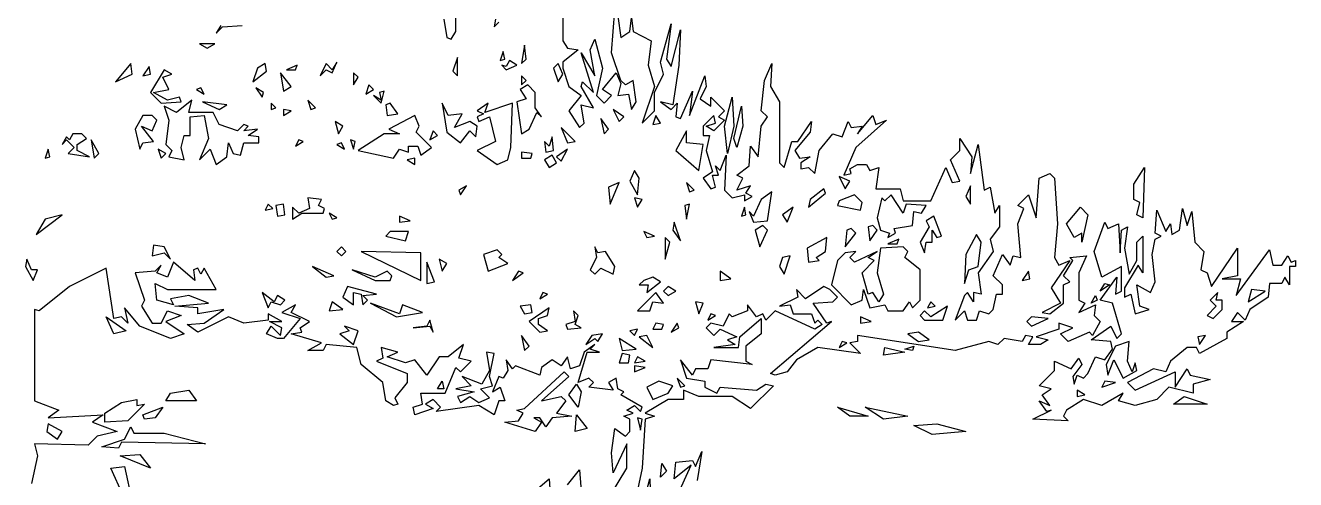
# Model space of a CAD drawing. Header units: millimetres. Extents: x -1916 to 1919, y -2 to 9002.
# Drawn here: x 12 to 1844, y 3224 to 3879 of the extents above; entities that cross this region are included whole.
import ezdxf

# ---------------------------------------------------------------- set-up
doc = ezdxf.new("R2010")
doc.units = ezdxf.units.MM
doc.layers.add('ALMOND-DRAW-PROFILE', color=7, linetype='Continuous', lineweight=25)

msp = doc.modelspace()

# ---------------------------------------------------------------- linework, layer by layer
at = {"layer": 'ALMOND-DRAW-PROFILE'}
for points in [[(615.3, 3888), (619.7, 3861.5), (626.3, 3859.3), (632.9, 3870.4), (632.9, 3918.8)], [(787, 3905.6), (787, 3857.1), (793.7, 3846.1), (809.1, 3843.9), (787, 3826.3), (787, 3817.5), (795.9, 3791.1), (813.5, 3777.9), (795.9, 3755.9), (811.3, 3731.7), (817.9, 3738.3), (813.5, 3764.7), (831.1, 3760.3), (813.5, 3791.1), (815.7, 3797.7), (831.1, 3782.3), (813.5, 3839.5), (833.3, 3806.5), (826.7, 3843.9), (833.3, 3859.3), (844.3, 3817.5), (835.5, 3777.9), (846.5, 3766.9), (857.5, 3777.9), (844.3, 3786.7), (864.1, 3810.9), (870.7, 3795.5), (866.3, 3777.9), (881.7, 3780.1), (886.1, 3758.1), (892.7, 3769.1), (888.3, 3799.9), (877.3, 3793.3), (870.7, 3799.9), (857.5, 3839.5), (861.9, 3901.2)], [(690.2, 3888), (688, 3877), (694.6, 3883.6)], [(866.3, 3892.4), (870.7, 3861.5), (883.9, 3870.4), (886.1, 3890.2), (888.3, 3870.4), (914.7, 3857.1), (910.3, 3821.9), (919.1, 3791.1), (901.5, 3738.3), (919.1, 3755.9), (919.1, 3782.3), (932.3, 3808.7), (927.9, 3826.3), (943.4, 3881.4), (936.8, 3830.7), (943.4, 3819.7), (956.6, 3872.6), (954.4, 3821.9), (945.6, 3764.7), (927.9, 3769.1), (943.4, 3758.1), (952.2, 3766.9), (950, 3747.1), (956.6, 3744.9), (974.2, 3784.5), (969.8, 3749.3), (991.8, 3806.5), (994, 3791.1), (985.2, 3773.5), (1000.6, 3762.5), (1000.6, 3775.7), (1020.4, 3755.9), (1011.6, 3747.1), (1020.4, 3742.7), (1005, 3727.3), (994, 3733.9), (1007.2, 3738.3), (1005, 3749.3), (989.6, 3733.9), (989.6, 3720.6), (998.4, 3720.6), (994, 3698.6), (1002.8, 3667.8), (989.6, 3659), (1000.6, 3643.6), (1007.2, 3645.8), (1002.8, 3663.4), (1011.6, 3663.4), (1007.2, 3676.6), (1013.8, 3670), (1022.6, 3692), (1020.4, 3641.4), (1031.4, 3630.4), (1049, 3634.8), (1049, 3626), (1060, 3632.6), (1051.2, 3637), (1057.8, 3648), (1038, 3641.4), (1046.8, 3659), (1038, 3663.4), (1055.6, 3676.6), (1057.8, 3705.2), (1068.8, 3689.8), (1073.3, 3733.9), (1082.1, 3747.1), (1073.3, 3755.9), (1077.7, 3799.9), (1088.7, 3824.1), (1086.5, 3791.1), (1099.7, 3769.1), (1099.7, 3681), (1106.3, 3674.4), (1117.3, 3711.8), (1126.1, 3711.8), (1145.9, 3740.5), (1143.7, 3725), (1121.7, 3698.6), (1128.3, 3687.6), (1143.7, 3689.8), (1130.5, 3681), (1130.5, 3672.2), (1141.5, 3674.4), (1150.3, 3665.6), (1156.9, 3698.6), (1176.7, 3722.8), (1189.9, 3718.4), (1198.7, 3740.5), (1203.1, 3731.7), (1218.6, 3733.9), (1211.9, 3722.8), (1234, 3749.3), (1238.4, 3736.1), (1253.8, 3742.7), (1209.7, 3703), (1192.1, 3663.4), (1203.1, 3665.6), (1200.9, 3672.2), (1211.9, 3678.8), (1225.2, 3678.8), (1229.6, 3670), (1242.8, 3674.4), (1238.4, 3643.6), (1273.6, 3643.6), (1278, 3626), (1317.6, 3626), (1339.6, 3674.4), (1348.4, 3652.4), (1359.5, 3654.6), (1346.2, 3685.4), (1359.5, 3698.6), (1359.5, 3716.2), (1377.1, 3689.8), (1374.9, 3665.6), (1385.9, 3707.4), (1394.7, 3641.4), (1403.5, 3645.8), (1410.1, 3608.4), (1416.7, 3619.4), (1416.7, 3588.6), (1403.5, 3570.9), (1407.9, 3553.3), (1385.9, 3522.5), (1390.3, 3491.7), (1379.3, 3493.9), (1379.3, 3480.7), (1370.5, 3493.9), (1366.1, 3489.5), (1352.8, 3454.3), (1366.1, 3467.5), (1370.5, 3454.3), (1383.7, 3454.3), (1388.1, 3467.5), (1401.3, 3463.1), (1407.9, 3469.7), (1412.3, 3491.7), (1421.1, 3491.7), (1421.1, 3504.9), (1407.9, 3518.1), (1421.1, 3548.9), (1432.1, 3533.5), (1436.5, 3546.7), (1447.5, 3544.5), (1443.1, 3593), (1451.9, 3615), (1443.1, 3619.4), (1458.5, 3634.8), (1469.5, 3601.8), (1473.9, 3659), (1489.3, 3665.6), (1496, 3659), (1500.4, 3593), (1496, 3544.5), (1502.6, 3533.5), (1518, 3540.1), (1491.5, 3500.5), (1504.8, 3478.5), (1478.3, 3465.3), (1489.3, 3463.1), (1509.2, 3478.5), (1509.2, 3504.9), (1518, 3509.3), (1509.2, 3518.1), (1522.4, 3540.1), (1518, 3544.5), (1542.2, 3546.7), (1531.2, 3522.5), (1531.2, 3482.9), (1540, 3478.5), (1531.2, 3465.3), (1555.4, 3476.3), (1553.2, 3460.9), (1562, 3452.1), (1551, 3432.2), (1546.6, 3436.6), (1515.8, 3423.4), (1504.8, 3434.4), (1522.4, 3443.2), (1502.6, 3449.9), (1502.6, 3441), (1469.5, 3430), (1487.1, 3425.6), (1476.1, 3419), (1458.5, 3419), (1465.1, 3430), (1454.1, 3432.2), (1449.7, 3423.4), (1423.3, 3427.8), (1414.5, 3419), (1401.3, 3423.4), (1352.8, 3410.2), (1211.9, 3432.2), (1211.9, 3423.4), (1200.9, 3421.2), (1216.4, 3405.8), (1154.7, 3414.6), (1123.9, 3397), (1110.7, 3379.4), (1093.1, 3375), (1086.5, 3377.2), (1174.5, 3452.1), (1167.9, 3449.9), (1148.1, 3478.5), (1176.7, 3480.7), (1183.3, 3487.3), (1172.3, 3498.3), (1163.5, 3502.7), (1137.1, 3485.1), (1123.9, 3498.3), (1126.1, 3487.3), (1099.7, 3474.1), (1115.1, 3476.3), (1119.5, 3463.1), (1145.9, 3463.1), (1150.3, 3449.9), (1154.7, 3454.3), (1161.3, 3447.7), (1150.3, 3441), (1093.1, 3467.5), (1079.9, 3454.3), (1075.5, 3463.1), (1066.6, 3458.7), (1053.4, 3476.3), (1053.4, 3467.5), (1031.4, 3458.7), (1027, 3463.1), (1018.2, 3445.5), (1000.6, 3449.9), (994, 3443.2), (1005, 3432.2), (1013.8, 3441), (1038, 3430), (1024.8, 3425.6), (1035.8, 3419), (1005, 3414.6), (1040.2, 3414.6), (1042.4, 3430), (1073.3, 3456.5), (1073.3, 3434.4), (1051.2, 3416.8), (1051.2, 3394.8), (1060, 3390.4), (1000.6, 3397), (996.2, 3383.8), (978.6, 3383.8), (974.2, 3375), (956.6, 3397), (965.4, 3370.6), (991.8, 3366.2), (991.8, 3357.4), (1009.4, 3348.6), (1013.8, 3357.4), (1066.6, 3353), (1079.9, 3361.8), (1090.9, 3359.6), (1057.8, 3326.6), (1031.4, 3344.2), (983, 3344.2), (961, 3353), (961, 3339.8), (939, 3339.8), (905.9, 3320), (919.1, 3315.6), (905.9, 3311.2), (901.5, 3240.7), (883.9, 3157)], [(293.9, 3879.2), (287.3, 3868.2), (296.1, 3877), (324.7, 3879.2)], [(853.1, 3196.7), (879.5, 3240.7), (879.5, 3275.9), (859.7, 3234.1), (857.5, 3262.7), (861.9, 3297.9), (877.3, 3286.9), (883.9, 3293.5), (883.9, 3311.2), (875.1, 3315.6), (888.3, 3320), (879.5, 3324.4), (890.5, 3331), (899.3, 3322.2), (901.5, 3328.8), (870.7, 3346.4), (875.1, 3350.8), (866.3, 3355.2), (864.1, 3370.6), (853.1, 3364), (859.7, 3353), (824.5, 3357.4), (831.1, 3364), (824.5, 3370.6), (809.1, 3364), (822.3, 3408), (839.9, 3408), (826.7, 3412.4), (833.3, 3419), (817.9, 3408), (811.3, 3388.2), (798.1, 3383.8), (793.7, 3401.4), (784.8, 3388.2), (771.6, 3397), (756.2, 3386), (754, 3375), (718.8, 3388.2), (714.4, 3383.8), (705.6, 3397), (707.8, 3381.6), (701.2, 3370.6), (694.6, 3372.8), (685.8, 3350.8), (696.8, 3357.4), (703.4, 3337.6), (694.6, 3337.6), (688, 3317.8), (666, 3331), (604.3, 3322.2), (610.9, 3328.8), (599.9, 3339.8), (588.9, 3333.2), (599.9, 3326.6), (573.5, 3317.8), (571.3, 3328.8), (584.5, 3333.2), (582.3, 3348.6), (617.5, 3348.6), (632.9, 3386), (639.5, 3379.4), (655, 3394.8), (637.3, 3399.2), (643.9, 3419), (621.9, 3401.4), (608.7, 3401.4), (591.1, 3375), (573.5, 3397), (560.3, 3392.6), (533.9, 3401.4), (549.3, 3408), (525.1, 3414.6), (527.3, 3399.2), (518.5, 3394.8), (562.5, 3377.2), (562.5, 3364), (544.9, 3342), (549.3, 3333.2), (542.7, 3331), (531.7, 3337.6), (527.3, 3364), (496.4, 3390.4), (489.8, 3414.6), (445.8, 3419), (441.4, 3410.2), (419.4, 3410.2), (439.2, 3421.2), (395.2, 3434.4), (410.6, 3436.6), (408.4, 3443.2), (421.6, 3452.1), (395.2, 3465.3), (401.8, 3476.3), (382, 3465.3), (408.4, 3456.5), (384.2, 3427.8), (375.4, 3427.8), (359.9, 3434.4), (366.5, 3445.5), (379.8, 3432.2), (382, 3443.2), (364.3, 3452.1), (382, 3452.1), (362.1, 3463.1), (362.1, 3454.3), (326.9, 3449.9), (304.9, 3458.7), (260.9, 3436.6), (245.5, 3447.7), (269.7, 3449.9), (298.3, 3469.7), (260.9, 3463.1), (260.9, 3471.9), (227.8, 3474.1), (276.3, 3478.5), (247.7, 3489.5), (221.2, 3485.1), (225.6, 3476.3), (201.4, 3482.9), (199.2, 3507.1), (216.8, 3498.3), (287.3, 3498.3), (269.7, 3529.1), (265.3, 3520.3), (260.9, 3529.1), (254.3, 3526.9), (256.5, 3511.5), (225.6, 3537.9), (216.8, 3515.9), (201.4, 3522.5), (208, 3533.5), (199.2, 3524.7), (170.6, 3522.5), (183.8, 3482.9), (179.4, 3474.1), (194.8, 3449.9), (208, 3449.9), (216.8, 3467.5), (236.7, 3460.9), (214.6, 3452.1), (241.1, 3434.4), (221.2, 3427.8), (177.2, 3445.5), (155.2, 3471.9), (159.6, 3449.9), (150.8, 3458.7), (139.8, 3456.5), (128.8, 3529.1), (75.9, 3502.7), (31.9, 3467.5), (25.3, 3469.7), (25.3, 3337.6), (60.5, 3324.4), (45.1, 3313.4), (124.4, 3317.8), (109, 3306.8), (144.2, 3293.5), (115.6, 3286.9), (102.4, 3273.7), (25.3, 3275.9), (29.7, 3258.3), (20.9, 3218.7)], [(932.3, 3157), (972, 3245.1), (947.8, 3225.3), (950, 3249.5), (974.2, 3251.7), (978.6, 3242.9), (987.4, 3264.9), (980.8, 3223.1)], [(153, 3201.1), (135.4, 3240.7), (155.2, 3242.9), (166.2, 3192.3)], [(734.2, 3196.7), (767.2, 3225.3), (769.4, 3196.7)], [(793.7, 3216.5), (811.3, 3238.5), (817.9, 3152.6)], [(901.5, 3183.5), (912.5, 3225.3), (914.7, 3161.4)]]:
    msp.add_lwpolyline(points, dxfattribs=at)
for points in [[(274.1, 3846.1), (285.1, 3852.7), (263.1, 3852.7)], [(727.6, 3824.1), (734.2, 3830.7), (732, 3850.5)], [(635.1, 3806.5), (635.1, 3832.9), (628.5, 3813.1)], [(696.8, 3828.5), (703.4, 3830.7), (701.2, 3841.7)], [(705.6, 3815.3), (721, 3821.9), (710, 3828.5), (705.6, 3819.7), (699, 3821.9)], [(142, 3797.7), (166.2, 3808.7), (164, 3824.1)], [(181.6, 3806.5), (192.6, 3808.7), (190.4, 3819.7)], [(208, 3766.9), (236.7, 3769.1), (234.5, 3775.7), (216.8, 3771.3), (197, 3782.3), (219, 3786.7), (210.2, 3804.3), (223.4, 3808.7), (212.4, 3815.3), (192.6, 3782.3)], [(340.1, 3797.7), (359.9, 3813.1), (357.7, 3824.1), (346.7, 3817.5)], [(384.2, 3784.5), (395.2, 3791.1), (379.8, 3810.9)], [(388.6, 3815.3), (401.8, 3815.3), (404, 3821.9)], [(437, 3806.5), (445.8, 3815.3), (454.6, 3810.9), (461.2, 3826.3), (454.6, 3815.3), (445.8, 3824.1)], [(485.4, 3793.3), (492, 3804.3), (485.4, 3810.9)], [(780.4, 3797.7), (787, 3808.7), (780.4, 3824.1), (773.8, 3817.5)], [(503, 3780.1), (514.1, 3786.7), (507.4, 3793.3)], [(727.6, 3722.8), (738.6, 3729.5), (749.6, 3753.7), (756.2, 3747.1), (747.4, 3760.3), (747.4, 3782.3), (736.4, 3793.3), (725.4, 3786.7), (734.2, 3773.5), (721, 3769.1)], [(727.6, 3793.3), (734.2, 3799.9), (727.6, 3806.5)], [(269.7, 3780.1), (265.3, 3788.9), (258.7, 3786.7)], [(353.3, 3775.7), (355.5, 3782.3), (344.5, 3788.9)], [(525.1, 3766.9), (529.5, 3784.5), (522.9, 3782.3), (525.1, 3771.3), (514.1, 3777.9)], [(1024.8, 3694.2), (1020.4, 3733.9), (1031.4, 3775.7), (1033.6, 3733.9)], [(287.3, 3678.8), (302.7, 3689.8), (304.9, 3709.6), (311.5, 3694.2), (322.5, 3692), (326.9, 3709.6), (348.9, 3709.6), (348.9, 3718.4), (333.5, 3720.6), (346.7, 3729.5), (326.9, 3727.3), (333.5, 3733.9), (326.9, 3736.1), (318.1, 3727.3), (291.7, 3736.1), (282.9, 3753.7), (247.7, 3753.7), (252.1, 3771.3), (230.1, 3753.7), (212.4, 3762.5), (219, 3742.7), (214.6, 3707.4), (223.4, 3698.6), (219, 3689.8), (241.1, 3685.4), (236.7, 3703), (241.1, 3720.6), (249.9, 3720.6), (249.9, 3747.1), (269.7, 3749.3), (276.3, 3716.2), (263.1, 3685.4), (278.5, 3700.8)], [(291.7, 3758.1), (302.7, 3764.7), (267.5, 3769.1)], [(366.5, 3758.1), (373.2, 3760.3), (366.5, 3766.9)], [(384.2, 3749.3), (395.2, 3755.9), (384.2, 3758.1)], [(423.8, 3758.1), (430.4, 3760.3), (419.4, 3771.3)], [(533.9, 3749.3), (549.3, 3751.5), (538.3, 3766.9), (531.7, 3764.7)], [(639.5, 3709.6), (652.8, 3727.3), (661.6, 3718.4), (663.8, 3733.9), (652.8, 3740.5), (630.7, 3731.7), (641.7, 3751.5), (621.9, 3749.3), (613.1, 3766.9), (619.7, 3725)], [(692.4, 3678.8), (707.8, 3685.4), (712.2, 3703), (714.4, 3766.9), (674.8, 3753.7), (679.2, 3766.9), (663.8, 3755.9), (672.6, 3751.5), (663.8, 3747.1), (666, 3740.5), (681.4, 3747.1), (690.2, 3711.8), (663.8, 3698.6)], [(868.5, 3740.5), (875.1, 3747.1), (859.7, 3758.1)], [(1038, 3703), (1033.6, 3716.2), (1044.6, 3762.5), (1046.8, 3733.9)], [(177.2, 3700.8), (181.6, 3709.6), (197, 3711.8), (179.4, 3733.9), (194.8, 3727.3), (201.4, 3742.7), (194.8, 3749.3), (181.6, 3749.3), (170.6, 3729.5)], [(463.4, 3722.8), (470, 3733.9), (459, 3740.5)], [(492, 3698.6), (542.7, 3687.6), (551.5, 3700.8), (564.7, 3696.4), (564.7, 3705.2), (577.9, 3705.2), (582.3, 3692), (597.7, 3703), (575.7, 3725), (580.1, 3733.9), (573.5, 3749.3), (536.1, 3729.5), (551.5, 3722.8), (529.5, 3722.8)], [(846.5, 3722.8), (853.1, 3729.5), (842.1, 3744.9)], [(916.9, 3736.1), (927.9, 3738.3), (921.3, 3749.3)], [(73.7, 3694.2), (104.6, 3689.8), (86.9, 3698.6), (86.9, 3707.4), (100.2, 3716.2), (93.6, 3722.8), (80.3, 3722.8), (75.9, 3714), (71.5, 3718.4), (64.9, 3707.4), (71.5, 3714), (82.5, 3703)], [(595.5, 3714), (606.5, 3720.6), (599.9, 3727.3)], [(762.8, 3696.4), (773.8, 3698.6), (771.6, 3718.4), (767.2, 3705.2), (760.6, 3711.8)], [(793.7, 3709.6), (804.7, 3711.8), (784.8, 3731.7)], [(983, 3670), (989.6, 3707.4), (965.4, 3709.6), (965.4, 3727.3), (950, 3698.6)], [(40.7, 3687.6), (47.3, 3689.8), (45.1, 3700.8)], [(111.2, 3687.6), (117.8, 3694.2), (106.8, 3714)], [(208, 3687.6), (214.6, 3694.2), (203.6, 3700.8)], [(401.8, 3705.2), (412.8, 3711.8), (406.2, 3714)], [(472.2, 3700.8), (467.8, 3709.6), (461.2, 3707.4)], [(485.4, 3700.8), (487.6, 3711.8), (481, 3714)], [(784.8, 3683.2), (793.7, 3700.8), (778.2, 3689.8)], [(573.5, 3678.8), (573.5, 3687.6), (562.5, 3685.4)], [(727.6, 3687.6), (740.8, 3687.6), (743, 3694.2), (727.6, 3696.4)], [(767.2, 3674.4), (778.2, 3681), (771.6, 3692), (760.6, 3685.4)], [(894.9, 3634.8), (897.1, 3659), (890.5, 3670), (883.9, 3654.6)], [(1623.6, 3601.8), (1614.8, 3606.2), (1619.2, 3623.8), (1610.4, 3628.2), (1610.4, 3650.2), (1625.8, 3674.4)], [(639.5, 3634.8), (648.3, 3648), (637.3, 3641.4)], [(855.3, 3621.6), (868.5, 3652.4), (853.1, 3645.8)], [(969.8, 3639.2), (976.4, 3641.4), (965.4, 3652.4)], [(1194.3, 3643.6), (1200.9, 3654.6), (1185.5, 3661.2)], [(1374.9, 3621.6), (1374.9, 3648), (1368.3, 3632.6)], [(397.4, 3599.6), (410.6, 3608.4), (441.4, 3608.4), (443.6, 3615), (434.8, 3619.4), (439.2, 3628.2), (419.4, 3630.4), (421.6, 3615), (406.2, 3608.4), (397.4, 3617.2)], [(894.9, 3617.2), (901.5, 3628.2), (890.5, 3630.4)], [(1062.2, 3595.2), (1082.1, 3597.4), (1088.7, 3639.2), (1073.3, 3628.2), (1062.2, 3604), (1055.6, 3610.6)], [(1141.5, 3617.2), (1165.7, 3637), (1163.5, 3643.6), (1143.7, 3628.2)], [(1183.3, 3619.4), (1216.4, 3612.8), (1218.6, 3623.8), (1207.5, 3634.8), (1185.5, 3626)], [(1256, 3573.1), (1267, 3579.7), (1264.8, 3586.4), (1291.2, 3590.8), (1293.4, 3610.6), (1304.4, 3608.4), (1311, 3619.4), (1282.4, 3621.6), (1278, 3608.4), (1260.4, 3634.8), (1251.6, 3626), (1247.2, 3630.4), (1240.6, 3601.8), (1245, 3584.1), (1258.2, 3579.7)], [(357.7, 3612.8), (368.7, 3615), (362.1, 3621.6)], [(375.4, 3604), (386.4, 3606.2), (384.2, 3621.6), (373.2, 3619.4)], [(965.4, 3599.6), (969.8, 3621.6), (963.2, 3619.4)], [(1044.6, 3604), (1051.2, 3606.2), (1049, 3617.2)], [(1110.7, 3595.2), (1119.5, 3617.2), (1104.1, 3606.2)], [(1515.8, 3309), (1465.1, 3311.2), (1491.5, 3324.4), (1484.9, 3322.2), (1473.9, 3337.6), (1489.3, 3331), (1478.3, 3346.4), (1491.5, 3355.2), (1473.9, 3359.6), (1496, 3381.6), (1496, 3394.8), (1520.2, 3383.8), (1531.2, 3399.2), (1535.6, 3390.4), (1522.4, 3372.8), (1524.6, 3361.8), (1529, 3375), (1537.8, 3370.6), (1544.4, 3377.2), (1555.4, 3401.4), (1568.6, 3397), (1579.6, 3412.4), (1577.4, 3423.4), (1548.8, 3425.6), (1577.4, 3445.5), (1586.2, 3427.8), (1592.8, 3434.4), (1579.6, 3478.5), (1562, 3482.9), (1586.2, 3515.9), (1584, 3491.7), (1592.8, 3496.1), (1592.8, 3531.3), (1564.2, 3515.9), (1553.2, 3553.3), (1568.6, 3595.2), (1573, 3586.4), (1588.4, 3593), (1590.6, 3551.1), (1592.8, 3584.1), (1601.6, 3588.6), (1597.2, 3557.7), (1603.8, 3520.3), (1614.8, 3540.1), (1614.8, 3566.5), (1623.6, 3575.3), (1623.6, 3522.5), (1617, 3533.5), (1597.2, 3500.5), (1597.2, 3487.3), (1606, 3491.7), (1612.6, 3463.1), (1632.4, 3469.7), (1619.2, 3474.1), (1614.8, 3504.9), (1634.6, 3493.9), (1641.3, 3509.3), (1636.9, 3548.9), (1641.3, 3570.9), (1650.1, 3575.3), (1641.3, 3579.7), (1643.5, 3612.8), (1656.7, 3581.9), (1663.3, 3593), (1665.5, 3577.5), (1676.5, 3584.1), (1680.9, 3615), (1687.5, 3590.8), (1694.1, 3610.6), (1698.5, 3566.5), (1711.7, 3553.3), (1707.3, 3526.9), (1716.1, 3522.5), (1722.7, 3502.7), (1760.1, 3557.7), (1760.1, 3518.1), (1738.1, 3513.7), (1764.5, 3513.7), (1757.9, 3489.5), (1806.4, 3555.5), (1810.8, 3533.5), (1824, 3533.5), (1832.8, 3546.7), (1837.2, 3537.9), (1843.8, 3540.1), (1843.8, 3531.3), (1835, 3531.3), (1835, 3504.9), (1828.4, 3515.9), (1824, 3507.1), (1806.4, 3507.1), (1804.2, 3487.3), (1777.8, 3469.7), (1771.1, 3454.3), (1760.1, 3465.3), (1751.3, 3452.1), (1768.9, 3452.1), (1744.7, 3436.6), (1744.7, 3427.8), (1705.1, 3405.8), (1700.7, 3414.6), (1687.5, 3414.6), (1663.3, 3394.8), (1656.7, 3379.4), (1639.1, 3383.8), (1601.6, 3364), (1612.6, 3353), (1669.9, 3379.4), (1669.9, 3357.4), (1687.5, 3383.8), (1691.9, 3375), (1720.5, 3368.4), (1696.3, 3361.8), (1696.3, 3348.6), (1661.1, 3357.4), (1643.5, 3339.8), (1612.6, 3331), (1588.4, 3337.6), (1595, 3348.6), (1564.2, 3331), (1537.8, 3339.8), (1513.6, 3324.4), (1509.2, 3315.6)], [(1535.6, 3566.5), (1535.6, 3579.7), (1524.6, 3573.1), (1513.6, 3593), (1533.4, 3617.2), (1544.4, 3606.2)], [(27.5, 3577.5), (64.9, 3606.2), (40.7, 3599.6)], [(454.6, 3599.6), (461.2, 3601.8), (450.2, 3608.4)], [(551.5, 3595.2), (566.9, 3597.4), (551.5, 3604)], [(956.6, 3568.7), (947.8, 3595.2), (945.6, 3584.1)], [(1071, 3559.9), (1082.1, 3584.1), (1075.5, 3590.8), (1064.4, 3584.1)], [(1229.6, 3568.7), (1240.6, 3584.1), (1234, 3590.8), (1227.4, 3588.6)], [(1308.8, 3551.1), (1311, 3566.5), (1319.8, 3566.5), (1319.8, 3584.1), (1326.4, 3573.1), (1333, 3575.3), (1322, 3604), (1311, 3597.4), (1315.4, 3588.6), (1302.2, 3566.5)], [(560.3, 3568.7), (564.7, 3581.9), (538.3, 3581.9), (531.7, 3575.3)], [(908.1, 3573.1), (919.1, 3575.3), (903.7, 3581.9)], [(934.6, 3542.3), (941.2, 3566.5), (934.6, 3573.1)], [(1141.5, 3537.9), (1156.9, 3540.1), (1152.5, 3544.5), (1165.7, 3553.3), (1167.9, 3573.1), (1139.3, 3557.7)], [(1194.3, 3559.9), (1209.7, 3579.7), (1203.1, 3586.4), (1196.5, 3584.1)], [(1366.1, 3507.1), (1372.7, 3526.9), (1385.9, 3531.3), (1390.3, 3566.5), (1383.7, 3577.5), (1368.3, 3548.9)], [(221.2, 3542.3), (212.4, 3559.9), (197, 3562.1), (194.8, 3546.7), (212.4, 3551.1)], [(467.8, 3546.7), (474.4, 3553.3), (467.8, 3559.9), (461.2, 3553.3)], [(679.2, 3524.7), (707.8, 3535.7), (694.6, 3544.5), (699, 3548.9), (692.4, 3555.5), (672.6, 3548.9)], [(833.3, 3520.3), (842.1, 3529.1), (859.7, 3520.3), (861.9, 3531.3), (848.7, 3553.3), (837.7, 3551.1), (833.3, 3559.9), (835.5, 3544.5), (826.7, 3526.9)], [(1256, 3467.5), (1278, 3467.5), (1286.8, 3480.7), (1291.2, 3471.9), (1302.2, 3482.9), (1302.2, 3526.9), (1280.2, 3544.5), (1284.6, 3553.3), (1278, 3559.9), (1245, 3557.7), (1240.6, 3522.5), (1249.4, 3491.7), (1242.8, 3480.7), (1234, 3493.9), (1227.4, 3491.7), (1218.6, 3522.5), (1236.2, 3540.1), (1227.4, 3544.5), (1240.6, 3553.3), (1207.5, 3537.9), (1200.9, 3544.5), (1209.7, 3553.3), (1194.3, 3551.1), (1183.3, 3540.1), (1174.5, 3504.9), (1203.1, 3476.3), (1218.6, 3482.9), (1220.8, 3498.3), (1229.6, 3471.9), (1251.6, 3476.3)], [(1256, 3564.3), (1269.2, 3564.3), (1271.4, 3570.9)], [(23.1, 3511.5), (29.7, 3526.9), (20.9, 3526.9), (14.3, 3542.3), (12.1, 3531.3)], [(582.3, 3511.5), (582.3, 3551.1), (496.4, 3553.3)], [(591.1, 3507.1), (602.1, 3509.3), (591.1, 3537.9)], [(613.1, 3524.7), (619.7, 3535.7), (608.7, 3542.3)], [(1106.3, 3520.3), (1115.1, 3546.7), (1104.1, 3544.5), (1099.7, 3531.3)], [(445.8, 3515.9), (456.8, 3518.1), (426, 3531.3)], [(516.3, 3511.5), (538.3, 3511.5), (540.5, 3518.1), (533.9, 3524.7), (516.3, 3515.9), (483.2, 3526.9)], [(714.4, 3511.5), (729.8, 3522.5), (723.2, 3524.7)], [(1013.8, 3511.5), (1029.2, 3513.7), (1013.8, 3524.7)], [(1449.7, 3511.5), (1460.7, 3513.7), (1458.5, 3524.7)], [(485.4, 3476.3), (485.4, 3493.9), (496.4, 3491.7), (498.6, 3476.3), (505.2, 3482.9), (498.6, 3489.5), (518.5, 3491.7), (476.6, 3502.7), (470, 3487.3)], [(908.1, 3493.9), (927.9, 3509.3), (916.9, 3515.9), (903.7, 3511.5), (897.1, 3504.9), (910.3, 3504.9)], [(939, 3489.5), (950, 3496.1), (939, 3502.7), (932.3, 3496.1)], [(1562, 3496.1), (1568.6, 3507.1), (1575.2, 3504.9)], [(362.1, 3471.9), (366.5, 3480.7), (379.8, 3476.3), (386.4, 3482.9), (375.4, 3489.5), (371, 3480.7), (353.3, 3493.9)], [(450.2, 3467.5), (470, 3469.7), (454.6, 3480.7)], [(754, 3485.1), (765, 3491.7), (758.4, 3493.9)], [(894.9, 3467.5), (912.5, 3467.5), (916.9, 3480.7), (932.3, 3478.5), (921.3, 3493.9)], [(983, 3463.1), (989.6, 3478.5), (978.6, 3480.7)], [(1313.2, 3471.9), (1324.2, 3474.1), (1317.6, 3480.7)], [(1548.8, 3478.5), (1555.4, 3489.5), (1557.6, 3482.9)], [(1724.9, 3456.5), (1738.1, 3469.7), (1738.1, 3482.9), (1729.3, 3482.9), (1731.5, 3493.9), (1720.5, 3482.9), (1729.3, 3474.1), (1716.1, 3460.9)], [(1775.5, 3480.7), (1799.8, 3496.1), (1780, 3498.3)], [(547.1, 3458.7), (584.5, 3465.3), (555.9, 3476.3), (551.5, 3463.1), (509.6, 3478.5)], [(732, 3463.1), (743, 3465.3), (740.8, 3476.3), (725.4, 3474.1)], [(754, 3436.6), (765, 3438.8), (751.8, 3447.7), (751.8, 3456.5), (765, 3460.9), (767.2, 3471.9), (738.6, 3452.1)], [(793.7, 3441), (813.5, 3443.2), (804.7, 3447.7), (809.1, 3460.9), (802.5, 3467.5), (804.7, 3452.1), (791.4, 3447.7)], [(996.2, 3454.3), (1007.2, 3460.9), (1000.6, 3463.1)], [(1308.8, 3454.3), (1335.2, 3454.3), (1341.8, 3474.1), (1317.6, 3458.7), (1308.8, 3467.5), (1302.2, 3460.9)], [(139.8, 3434.4), (128.8, 3458.7), (157.4, 3438.8)], [(485.4, 3419), (492, 3438.8), (472.2, 3445.5), (478.8, 3438.8), (465.6, 3434.4)], [(599.9, 3436.6), (595.5, 3454.3), (591.1, 3445.5), (571.3, 3443.2), (595.5, 3445.5)], [(916.9, 3441), (930.1, 3441), (932.3, 3447.7), (921.3, 3449.9)], [(943.4, 3436.6), (954.4, 3443.2), (952.2, 3449.9)], [(1216.4, 3449.9), (1231.8, 3452.1), (1216.4, 3458.7)], [(1462.9, 3445.5), (1487.1, 3456.5), (1462.9, 3458.7), (1456.3, 3452.1)], [(732, 3410.2), (738.6, 3416.8), (727.6, 3432.2)], [(820.1, 3419), (833.3, 3427.8), (837.7, 3423.4), (844.3, 3434.4), (828.9, 3432.2)], [(872.9, 3410.2), (892.7, 3412.4), (868.5, 3427.8)], [(890.5, 3432.2), (894.9, 3441), (883.9, 3438.8)], [(916.9, 3414.6), (908.1, 3432.2), (897.1, 3430)], [(1300, 3423.4), (1315.4, 3425.6), (1300, 3436.6), (1284.6, 3434.4)], [(1705.1, 3419), (1713.9, 3432.2), (1702.9, 3430)], [(639.5, 3335.4), (652.8, 3344.2), (666, 3335.4), (681.4, 3342), (668.2, 3355.2), (685.8, 3359.6), (681.4, 3372.8), (688, 3405.8), (677, 3408), (681.4, 3381.6), (670.4, 3361.8), (641.7, 3372.8), (655, 3359.6), (632.9, 3355.2), (659.4, 3350.8), (635.1, 3344.2)], [(1185.5, 3414.6), (1196.5, 3421.2), (1189.9, 3423.4)], [(1249.4, 3403.6), (1251.6, 3414.6), (1280.2, 3408)], [(1280.2, 3412.4), (1293.4, 3416.8), (1291.2, 3410.2)], [(1595, 3370.6), (1614.8, 3381.6), (1612.6, 3392.6), (1608.2, 3379.4), (1601.6, 3394.8), (1603.8, 3423.4), (1584, 3416.8), (1570.8, 3390.4), (1573, 3375), (1581.8, 3397)], [(868.5, 3392.6), (881.7, 3392.6), (883.9, 3403.6), (872.9, 3405.8)], [(890.5, 3392.6), (905.9, 3394.8), (894.9, 3401.4)], [(747.4, 3293.5), (703.4, 3306.8), (723.2, 3309), (729.8, 3320), (721, 3324.4), (732, 3326.6), (789.2, 3379.4), (795.9, 3372.8), (756.2, 3337.6), (784.8, 3344.2), (791.4, 3337.6), (778.2, 3320), (800.3, 3315.6), (771.6, 3313.4), (762.8, 3300.1), (754, 3313.4), (745.2, 3313.4), (756.2, 3306.8)], [(890.5, 3379.4), (905.9, 3386), (890.5, 3388.2)], [(956.6, 3357.4), (963.2, 3359.6), (952.2, 3370.6)], [(214.6, 3337.6), (221.2, 3348.6), (247.7, 3353), (258.7, 3337.6)], [(606.5, 3355.2), (613.1, 3366.2), (615.3, 3355.2)], [(809.1, 3328.8), (795.9, 3346.4), (806.9, 3361.8), (813.5, 3350.8)], [(916.9, 3339.8), (939, 3348.6), (945.6, 3359.6), (925.7, 3366.2), (908.1, 3357.4)], [(1529, 3344.2), (1540, 3346.4), (1529, 3353)], [(1564.2, 3357.4), (1584, 3364), (1568.6, 3366.2)], [(126.6, 3306.8), (126.6, 3320), (150.8, 3335.4), (172.8, 3339.8), (172.8, 3331), (183.8, 3333.2), (159.6, 3309)], [(1667.7, 3333.2), (1683.1, 3344.2), (1716.1, 3333.2)], [(183.8, 3311.2), (181.6, 3317.8), (210.2, 3328.8), (199.2, 3313.4)], [(804.7, 3293.5), (806.9, 3317.8), (822.3, 3297.9)], [(1200.9, 3315.6), (1183.3, 3328.8), (1227.4, 3315.6)], [(1249.4, 3311.2), (1223, 3328.8), (1284.6, 3315.6)], [(58.3, 3282.5), (64.9, 3293.5), (45.1, 3304.5), (42.9, 3293.5)], [(122.2, 3271.5), (155.2, 3282.5), (164, 3300.1), (168.4, 3291.3), (212.4, 3291.3), (271.9, 3275.9), (150.8, 3278.1), (146.4, 3269.3)], [(899.3, 3295.7), (901.5, 3311.2), (894.9, 3313.4)], [(1319.8, 3289.1), (1293.4, 3302.3), (1326.4, 3304.5), (1368.3, 3293.5)], [(192.6, 3240.7), (148.6, 3258.3), (177.2, 3260.5)], [(927.9, 3227.5), (930.1, 3247.3), (936.8, 3236.3)]]:
    msp.add_lwpolyline(points, close=True, dxfattribs=at)

doc.saveas('drawing.dxf')
